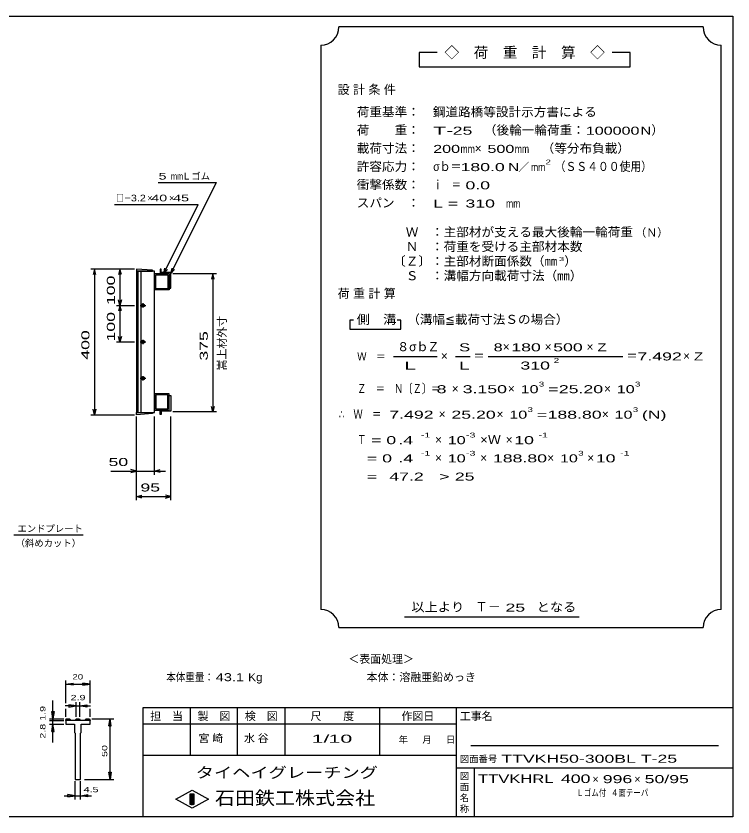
# Model space of a CAD drawing. Units: millimetres, scale not verified. Extents: x -1820 to 1736, y -1282 to 1048.
# Drawn here: x -232 to 1736, y -1152 to 1048 of the extents above; entities that cross this region are included whole.
import ezdxf
from ezdxf.enums import TextEntityAlignment as Align

# ---------------------------------------------------------------- set-up
doc = ezdxf.new("R2010")
doc.units = ezdxf.units.MM
doc.header["$LTSCALE"] = 10
for name, color, linetype, lineweight in [('0_2', 150, 'Continuous', 25), ('16', 3, 'Continuous', 25), ('22', 2, 'Continuous', 25), ('32', 4, 'Continuous', 25)]:
    doc.layers.add(name, color=color, linetype=linetype, lineweight=lineweight)
doc.styles.add('ベクトル', font='')
doc.styles.get('ベクトル').set_extended_font_data('ベクトル')

msp = doc.modelspace()

# ---------------------------------------------------------------- linework, layer by layer
at = {"layer": '0_2'}
for p, q in [((-1724, 1048.5), (1736, 1048.5)), ((1736, 1048.5), (1736, -1151.5)), ((1736, -851.5), (116, -851.5)), ((116, -851.5), (116, -1151.5)), ((246, -851.5), (246, -981.5)), ((376, -981.5), (376, -851.5)), ((506, -851.5), (506, -981.5)), ((766, -981.5), (766, -851.5)), ((976, -851.5), (976, -1151.5)), ((976, -896.5), (116, -896.5)), ((1696, -956.5), (1016, -956.5)), ((116, -981.5), (976, -981.5)), ((976, -1016.5), (1736, -1016.5)), ((1026, -1151.5), (1026, -1016.5)), ((206, -1102.5), (251, -1077.5)), ((251, -1077.5), (296, -1102.5)), ((246, -1087.5), (256, -1087.5)), ((246, -1117.5), (246, -1087.5)), ((246, -1087.5), (248, -1087.5)), ((248, -1087.5), (248, -1117.5)), ((250, -1117.5), (250, -1087.5)), ((250, -1087.5), (252, -1087.5)), ((252, -1087.5), (252, -1117.5)), ((254, -1117.5), (254, -1087.5)), ((254, -1087.5), (256, -1087.5)), ((256, -1087.5), (256, -1117.5)), ((256, -1087.5), (256, -1117.5)), ((251, -1127.5), (206, -1102.5)), ((256, -1117.5), (246, -1117.5)), ((248, -1117.5), (250, -1117.5)), ((296, -1102.5), (251, -1127.5)), ((252, -1117.5), (254, -1117.5)), ((1736, -1151.5), (-1724, -1151.5))]:
    msp.add_line(p, q, dxfattribs=at)
at = {"layer": '16'}
for p, q in [((142, 350.5), (98, 353.5)), ((98, 353.5), (98, 347.5)), ((166, 353), (163, 353)), ((163, 353), (163, 341)), ((166, 344), (166, 353)), ((98, 347.5), (142, 347.5)), ((98, 347.5), (98, -40.5)), ((148, 347.5), (98, 347.5)), ((99.5, 347.5), (99.5, -40.5)), ((102.5, -40.5), (102.5, 347.5)), ((110, 347.5), (110, -40.5)), ((142, 347.5), (142, 350.5)), ((148, -40.5), (148, 347.5)), ((148, 341), (188, 341)), ((148, 296), (148, 341)), ((151.2, 337.8), (184.8, 337.8)), ((151.2, 299.2), (151.2, 337.8)), ((163, 341), (188, 341)), ((193, 344), (166, 344)), ((184.8, 337.8), (184.8, 299.2)), ((188, 341), (188, 296)), ((188, 341), (188, 301)), ((193, 301), (193, 344)), ((188, 296), (148, 296)), ((184.8, 299.2), (151.2, 299.2)), ((188, 301), (193, 301)), ((108, 253.5), (124, 253.5)), ((118, 256.5), (114, 256.5)), ((114, 250.5), (118, 250.5)), ((116, 259.5), (116, 247.5)), ((118, 156.5), (114, 156.5)), ((116, 159.5), (116, 147.5)), ((108, 153.5), (124, 153.5)), ((114, 150.5), (118, 150.5)), ((108, 53.5), (124, 53.5)), ((118, 56.5), (114, 56.5)), ((114, 50.5), (118, 50.5)), ((116, 59.5), (116, 47.5)), ((188, 11), (148, 11)), ((148, 11), (148, -34)), ((184.8, 7.8), (151.2, 7.8)), ((151.2, 7.8), (151.2, -30.8)), ((184.8, -30.8), (184.8, 7.8)), ((188, -34), (188, 11)), ((188, 6), (193, 6)), ((188, -34), (188, 6)), ((193, 6), (193, -37)), ((98, -40.5), (142, -40.5)), ((98, -46.5), (98, -40.5)), ((98, -40.5), (148, -40.5)), ((142, -43.5), (98, -46.5)), ((142, -40.5), (142, -43.5)), ((148, -34), (188, -34)), ((151.2, -30.8), (184.8, -30.8)), ((163, -46), (163, -34)), ((163, -34), (188, -34)), ((193, -37), (166, -37)), ((166, -37), (166, -46)), ((166, -46), (163, -46))]:
    msp.add_line(p, q, dxfattribs=at)
for centre, radius, start, end in [((114, 253.5), 3, 90, 270), ((116, 253.5), 4, 46.6, 133.4), ((116, 253.5), 4, 226.6, 313.4), ((118, 253.5), 3, 270, 90), ((114, 153.5), 3, 90, 270), ((116, 153.5), 4, 46.6, 133.4), ((118, 153.5), 3, 270, 90), ((116, 153.5), 4, 226.6, 313.4), ((114, 53.5), 3, 90, 270), ((116, 53.5), 4, 46.6, 133.4), ((116, 53.5), 4, 226.6, 313.4), ((118, 53.5), 3, 270, 90)]:
    msp.add_arc(centre, radius, start, end, dxfattribs=at)
at = {"layer": '22', "color": 4}
for p, q in [((1654, 1018.5), (654, 1018.5)), ((604, 968.5), (604, -581.5)), ((1704, -581.5), (1704, 968.5)), ((924, 948.5), (874, 948.5)), ((874, 948.5), (874, 908.5)), ((1454, 948.5), (1404, 948.5)), ((1454, 908.5), (1454, 948.5)), ((874, 908.5), (1454, 908.5)), ((158, 591), (318, 591)), ((193, 341), (318, 591)), ((38, 531), (268, 531)), ((173, 341), (268, 531)), ((93, 353.5), (-27, 353.5)), ((-17, 353.5), (-21, 338.5)), ((-13, 338.5), (-17, 353.5)), ((-17, 353.5), (-17, -46.5)), ((93, 353.5), (43, 353.5)), ((53, 353.5), (49, 338.5)), ((57, 338.5), (53, 353.5)), ((53, 353.5), (53, 253.5)), ((173, 341), (176, 355.6)), ((173, 341), (183, 352)), ((193, 341), (196, 355.6)), ((193, 341), (203, 352)), ((198, 341), (318, 341)), ((308, 341), (304, 326)), ((312, 326), (308, 341)), ((308, 341), (308, -39)), ((53, 253.5), (49, 268.5)), ((57, 268.5), (53, 253.5)), ((43, 253.5), (93, 253.5)), ((53, 253.5), (49, 238.5)), ((57, 238.5), (53, 253.5)), ((53, 253.5), (53, 153.5)), ((694, 213.5), (684, 213.5)), ((684, 213.5), (684, 188.5)), ((824, 213.5), (814, 213.5)), ((824, 188.5), (824, 213.5)), ((684, 188.5), (824, 188.5)), ((53, 153.5), (49, 168.5)), ((57, 168.5), (53, 153.5)), ((43, 153.5), (93, 153.5)), ((804, 113.5), (924, 113.5)), ((974, 113.5), (1014, 113.5)), ((1064, 113.5), (1434, 113.5)), ((-17, -46.5), (-21, -31.5)), ((-13, -31.5), (-17, -46.5)), ((318, -39), (198, -39)), ((308, -39), (304, -24)), ((312, -24), (308, -39)), ((-27, -46.5), (93, -46.5)), ((98, -211.5), (98, -51.5)), ((98, -281.5), (98, -51.5)), ((148, -211.5), (148, -51.5)), ((193, -281.5), (193, -51.5)), ((98, -201.5), (83, -197.5)), ((148, -201.5), (163, -197.5)), ((28, -201.5), (98, -201.5)), ((83, -205.5), (98, -201.5)), ((98, -201.5), (148, -201.5)), ((163, -205.5), (148, -201.5)), ((148, -201.5), (178, -201.5)), ((98, -271.5), (113, -267.5)), ((113, -275.5), (98, -271.5)), ((98, -271.5), (193, -271.5)), ((193, -271.5), (178, -267.5)), ((178, -275.5), (193, -271.5)), ((-238.5, -376.9), (-48.5, -376.9)), ((834, -601.5), (1314, -601.5)), ((654, -631.5), (1654, -631.5))]:
    msp.add_line(p, q, dxfattribs=at)
for centre, start, end in [((604, 1018.5), 270, 0), ((1704, 1018.5), 180, 270), ((604, -631.5), 0, 90), ((1704, -631.5), 90, 180)]:
    msp.add_arc(centre, 50, start, end, dxfattribs=at)
at = {"layer": '32'}
for p, q in [((-96, -838.5), (-96, -776.5)), ((-96, -786.5), (-76, -783.5)), ((-76, -789.5), (-96, -786.5)), ((-96, -786.5), (-29.33, -786.5)), ((-76, -789.5), (-76, -783.5)), ((-29.33, -786.5), (-49.33, -783.5)), ((-49.33, -789.5), (-49.33, -783.5)), ((-49.33, -789.5), (-29.33, -786.5)), ((-29.33, -838.5), (-29.33, -776.5)), ((-131, -881.5), (-131, -831.5)), ((-67.5, -846.5), (-97.5, -846.5)), ((-96, -876.5), (-96, -854.5)), ((-67.5, -846.5), (-87.5, -843.5)), ((-87.5, -843.5), (-87.5, -849.5)), ((-87.5, -849.5), (-67.5, -846.5)), ((-67.5, -876.5), (-67.5, -836.5)), ((-67.5, -846.5), (-57.83, -846.5)), ((-57.83, -836.5), (-57.83, -876.5)), ((-57.83, -846.5), (-37.83, -843.5)), ((-37.83, -849.5), (-57.83, -846.5)), ((-57.83, -846.5), (-27.83, -846.5)), ((-37.83, -843.5), (-37.83, -849.5)), ((-29.33, -876.5), (-29.33, -854.5)), ((-131, -881.5), (-134, -861.5)), ((-134, -861.5), (-128, -861.5)), ((-128, -861.5), (-131, -881.5)), ((-141, -881.5), (-101, -881.5)), ((-141, -886.5), (-101, -886.5)), ((-141, -896.5), (-101, -896.5)), ((-134, -916.5), (-131, -896.5)), ((-131, -896.5), (-131, -881.5)), ((-128, -916.5), (-131, -896.5)), ((-131, -946.5), (-131, -896.5)), ((-96, -886.5), (-94.33, -881.5)), ((-96, -886.5), (-96, -896.5)), ((-29.33, -886.5), (-96, -886.5)), ((-96, -896.5), (-71.83, -896.5)), ((-94.33, -881.5), (-84.67, -881.5)), ((-84.67, -881.5), (-83, -886.5)), ((-71.83, -896.5), (-71.83, -919.83)), ((-69.17, -886.5), (-67.5, -881.5)), ((-67.5, -881.5), (-57.83, -881.5)), ((-57.83, -881.5), (-56.17, -886.5)), ((-53.5, -919.83), (-53.5, -896.5)), ((-53.5, -896.5), (-29.33, -896.5)), ((-42.33, -886.5), (-40.67, -881.5)), ((-40.67, -881.5), (-31, -881.5)), ((-31, -881.5), (-29.33, -886.5)), ((-29.33, -896.5), (-29.33, -886.5)), ((-24.33, -881.5), (35.67, -881.5)), ((22.67, -901.5), (25.67, -881.5)), ((22.67, -901.5), (28.67, -901.5)), ((28.67, -901.5), (25.67, -881.5)), ((25.67, -1048.17), (25.67, -881.5)), ((-134, -916.5), (-128, -916.5)), ((-71.83, -919.83), (-70.17, -921.5)), ((-70.17, -921.5), (-70.17, -1048.17)), ((-55.17, -921.5), (-53.5, -919.83)), ((-55.17, -1048.17), (-55.17, -921.5)), ((25.67, -1048.17), (22.67, -1028.17)), ((22.67, -1028.17), (28.67, -1028.17)), ((28.67, -1028.17), (25.67, -1048.17)), ((-70.17, -1048.17), (-55.17, -1048.17)), ((-70.17, -1103.17), (-70.17, -1053.17)), ((-55.17, -1103.17), (-55.17, -1053.17)), ((-44.33, -1048.17), (35.67, -1048.17)), ((-100.17, -1093.17), (-70.17, -1093.17)), ((-70.17, -1093.17), (-90.17, -1090.17)), ((-90.17, -1096.17), (-90.17, -1090.17)), ((-90.17, -1096.17), (-70.17, -1093.17)), ((-70.17, -1093.17), (-55.17, -1093.17)), ((-55.17, -1093.17), (-35.17, -1090.17)), ((-35.17, -1096.17), (-55.17, -1093.17)), ((-55.17, -1093.17), (-25.17, -1093.17)), ((-35.17, -1096.17), (-35.17, -1090.17))]:
    msp.add_line(p, q, dxfattribs=at)
msp.add_circle((-131, -886.5), 1, dxfattribs=at)

# ---------------------------------------------------------------- texts
at = {"layer": '0_2', "style": 'ベクトル'}
for s, height, p in [('担\u3000当', 21.99, (136, -874.5)), ('製\u3000図', 21.99, (266, -874.5)), ('検\u3000図', 21.99, (396, -874.5)), ('尺\u3000\u3000度', 21.99, (576, -874.5)), ('作図日', 21.99, (826, -874.5)), ('工事名', 21.99, (986, -874.5)), ('年', 18.33, (818, -939)), ('月', 18.33, (883, -939)), ('日', 18.33, (948, -939)), ('図面番号', 18.33, (986, -992)), ('図', 18.33, (986, -1039)), ('面', 18.33, (986, -1069)), ('名', 18.33, (986, -1099)), ('称', 18.33, (986, -1129))]:
    msp.add_text(s, height=height, dxfattribs=at).set_placement(p, align=Align.MIDDLE_LEFT)
at = {"layer": '0_2', "color": 222, "style": 'ベクトル'}
for s, height, width, p in [('タイヘイグレーチング', 29.33, 1.25, (261, -1029.5)), ('石田鉄工株式会社', 36.66, 1.1, (313.5, -1099.5))]:
    msp.add_text(s, height=height, dxfattribs=dict(at, width=width)).set_placement(p, align=Align.MIDDLE_LEFT)
at = {"layer": '22', "style": 'ベクトル'}
for s, height, p in [('◇\u3000荷\u3000重\u3000計\u3000算\u3000◇', 29.33, (944, 948.5)), ('）', 24.19, (1512, 735)), ('×', 24.19, (1027, 685)), ('／', 21.99, (1146.5, 633.5)), ('Ｌゴム', 18.33, (223, 608.5)), ('×', 18.33, (128, 548.5)), ('×', 18.33, (188, 548.5)), ('（Ｎ）', 21.99, (1468, 453.5)), ('）', 24.19, (1273, 375)), ('σｂ', 24.19, (847, 140)), ('８', 24.19, (814, 140)), ('Ｚ', 24.19, (897, 140)), ('×', 24.19, (1104, 140)), ('×', 24.19, (1219, 140)), ('×', 24.19, (1334, 140)), ('×', 24.19, (934, 115)), ('×', 24.19, (1599, 115)), ('×', 24.19, (964, 25)), ('×', 24.19, (1118, 25)), ('×', 24.19, (1382, 25)), ('×', 24.19, (928, -45)), ('×', 24.19, (1087, -45)), ('×', 24.19, (1376, -45)), ('×', 24.19, (918, -115)), ('×', 24.19, (1112, -115)), ('×', 24.19, (918, -165)), ('×', 24.19, (1042, -165)), ('×', 24.19, (1226, -165)), ('×', 24.19, (1336, -165)), ('エンドプレート', 18.33, (-228.5, -359.4)), ('（斜めカット）', 18.33, (-233.5, -399.4)), ('Ｔ－', 25.66, (1028, -574)), ('＜表面処理＞', 21.99, (680, -717.5)), ('本体：', 21.99, (730, -767.5)), ('溶融亜鉛めっき', 21.99, (820, -767.5)), ('×', 21.99, (1350.06, -1047.5)), ('×', 21.99, (1465.06, -1047.5))]:
    msp.add_text(s, height=height, dxfattribs=at).set_placement(p, align=Align.MIDDLE_LEFT)
for s, height, width, p in [('荷重基準：\u3000', 24.19, 1.05, (703, 785)), ('鋼道路橋等設計示方書による', 24.19, 1.05, (912, 785)), ('荷\u3000\u3000重：\u3000', 24.19, 1.05, (703, 735)), ('（後輪一輪荷重：', 24.19, 1.05, (1052, 735)), ('T-', 21.99, 2, (913, 733.5)), (' 25 ', 21.99, 1.65, (953, 733.5)), ('100000', 21.99, 1.5, (1332, 733.5)), ('N', 21.99, 1.4, (1482, 733.5)), ('載荷寸法：\u3000', 24.19, 1.05, (703, 685)), ('200', 21.99, 1.5, (913, 683.5)), ('mm', 21.99, 0.8, (988, 683.5)), ('500', 21.99, 1.5, (1062, 683.5)), ('mm', 21.99, 0.8, (1137, 683.5)), ('\u3000（等分布負載）', 24.19, 1.05, (1176, 685)), ('許容応力：\u3000', 24.19, 1.05, (703, 635)), ('σｂ＝', 24.19, 0.9, (913, 635)), ('180.0', 21.99, 1.65, (988, 633.5)), ('N', 21.99, 1.4, (1119, 633.5)), ('mm', 21.99, 0.8, (1181.5, 633.5)), ('2', 13.2, 1.5, (1221.5, 647.5)), ('（ＳＳ４００使用）', 24.19, 0.9, (1246.5, 635)), (' 5 ', 18.33, 1.6, (148, 608.5)), ('mm', 18.33, 0.75, (193, 608.5)), ('衝撃係数：\u3000', 24.19, 1.05, (703, 585)), ('ｉ\u3000＝', 24.19, 0.75, (913, 585)), (' 0.0', 21.99, 1.65, (988, 583.5)), ('□－', 18.33, 0.8, (43, 548.5)), ('3.2', 18.33, 1.2, (83, 548.5)), (' 40 ', 18.33, 1.6, (128, 548.5)), (' 45 ', 18.33, 1.6, (188, 548.5)), ('スパン\u3000：\u3000', 24.19, 1.05, (703, 535)), ('L =', 21.99, 1.65, (913, 533.5)), (' 310 ', 21.99, 1.65, (988, 533.5)), ('mm', 21.99, 0.8, (1113, 533.5)), ('\u3000Ｗ\u3000：主部材が支える最大後輪一輪荷重', 24.19, 1.05, (803, 455)), ('\u3000Ｎ\u3000：荷重を受ける主部材本数', 24.19, 1.05, (803, 415)), ('〔Ｚ〕：主部材断面係数（㎜', 24.19, 1.05, (803, 375)), ('3', 11, 1.8, (1258, 381)), ('\u3000Ｓ\u3000：溝幅方向載荷寸法（㎜）', 24.19, 1.05, (803, 335)), ('側\u3000溝', 24.19, 1.1, (703, 215)), ('\u3000（溝幅≦載荷寸法Ｓの場合）', 24.19, 1.05, (807, 215)), ('S', 21.99, 1.55, (984, 138.5)), ('8', 21.99, 1.5, (1079, 138.5)), (' 180 ', 21.99, 1.65, (1114, 138.5)), (' 500 ', 21.99, 1.65, (1229, 138.5)), ('Z', 21.99, 1.4, (1364, 138.5)), ('Ｗ\u3000＝', 21.99, 0.85, (704, 113.5)), ('＝', 24.19, 0.9, (1024, 115)), ('＝', 24.19, 0.9, (1444, 115)), ('7.492', 21.99, 1.65, (1474, 113.5)), ('Z', 21.99, 1.4, (1629, 113.5)), ('L', 21.99, 1.8, (984, 88.5)), (' 310 ', 21.99, 1.65, (1139, 88.5)), ('2', 13.2, 1.5, (1244, 102.5)), ('3', 13.2, 1.5, (1203, 37.5)), ('3', 13.2, 1.5, (1467, 37.5)), ('Ｚ\u3000＝\u3000Ｎ〔Ｚ〕＝', 24.19, 0.75, (704, 25)), (' 8 ', 21.99, 1.65, (909, 23.5)), ('3.150', 21.99, 1.65, (994, 23.5)), ('10', 21.99, 1.5, (1153, 23.5)), ('=', 21.99, 1.7, (1228, 23.5)), ('25.20', 21.99, 1.65, (1258, 23.5)), ('10', 21.99, 1.5, (1417, 23.5)), ('∴\u3000Ｗ\u3000＝', 24.19, 0.75, (654, -45)), (' 7.492', 21.99, 1.65, (779, -46.5)), ('25.20', 21.99, 1.65, (963, -46.5)), ('10', 21.99, 1.5, (1122, -46.5)), ('3', 13.2, 1.5, (1172, -32.5)), ('=', 21.99, 1.7, (1197, -46.5)), ('188.80', 21.99, 1.65, (1227, -46.5)), ('10', 21.99, 1.5, (1411, -46.5)), ('3', 13.2, 1.5, (1461, -32.5)), ('(N)', 21.99, 1.65, (1486, -46.5)), ('Ｔ', 24.19, 0.75, (704, -115)), (' = 0', 21.99, 1.65, (729, -116.5)), (' .4 ', 21.99, 1.65, (804, -116.5)), ('-1', 13.2, 1.65, (879, -102.5)), ('10', 21.99, 1.5, (953, -116.5)), ('-3', 13.2, 1.65, (1003, -102.5)), ('×Ｗ', 24.19, 1.1, (1042, -115)), (' 10 ', 21.99, 1.65, (1122, -116.5)), ('-1', 13.2, 1.65, (1202, -102.5)), ('-1', 13.2, 1.65, (879, -152.5)), ('-3', 13.2, 1.65, (1003, -152.5)), ('3', 13.2, 1.5, (1311, -152.5)), ('-1', 13.2, 1.65, (1426, -152.5)), (' 50 ', 21.99, 1.65, (8, -176.5)), ('  = 0', 21.99, 1.65, (704, -166.5)), (' .4 ', 21.99, 1.65, (804, -166.5)), ('10', 21.99, 1.5, (953, -166.5)), ('188.80', 21.99, 1.65, (1077, -166.5)), ('10', 21.99, 1.5, (1261, -166.5)), (' 10 ', 21.99, 1.65, (1346, -166.5)), ('  =', 21.99, 1.65, (704, -216.5)), (' 47.2', 21.99, 1.65, (779, -216.5)), ('>', 21.99, 1.7, (929, -216.5)), (' 25 ', 21.99, 1.65, (959, -216.5)), (' 95 ', 21.99, 1.65, (95.5, -246.5)), ('以上より\u3000', 24.19, 1.1, (853, -575)), (' 25 ', 21.99, 1.65, (1098, -576.5)), ('となる', 24.19, 1.1, (1197, -575)), ('本体重量：', 21.99, 0.85, (180, -767.5)), (' 43.1', 21.99, 1.35, (305, -767.5)), ('Kg', 21.99, 1.1, (405, -767.5)), ('1/', 21.99, 2, (579, -936.5)), (' 10 ', 21.99, 2, (609, -936.5)), ('TTVKH50-300BL T-25       ', 21.99, 1.65, (1100, -991.5)), ('TTVKHRL', 23.46, 1.45, (1036, -1046.5)), (' 400 ', 23.46, 1.55, (1250.06, -1046.5)), (' 996 ', 21.99, 1.65, (1365.06, -1047.5)), (' 50/95', 21.99, 1.65, (1480.06, -1047.5)), ('Ｌゴム付', 18.33, 0.8, (1306, -1085)), ('４面テーパ', 18.33, 0.8, (1401, -1085))]:
    msp.add_text(s, height=height, dxfattribs=dict(at, width=width)).set_placement(p, align=Align.MIDDLE_LEFT)
at = {"layer": '22', "style": 'ベクトル', "width": 1.65}
for s, p in [(' 100 ', (28, 241)), (' 100 ', (28, 141)), (' 400 ', (-42, 91)), (' 375 ', (283, 88.5))]:
    msp.add_text(s, height=21.99, rotation=90, dxfattribs=at).set_placement(p, align=Align.MIDDLE_LEFT)
at = {"layer": '22', "style": 'ベクトル'}
msp.add_text('嵩上材外寸', height=21.99, rotation=90, dxfattribs=at).set_placement((333, 75), align=Align.MIDDLE_LEFT)
at = {"layer": '22', "attachment_point": 4, "style": 'ベクトル'}
for s, insert, char_height in [('\\T1.28;設計条件', (650.5, 845), 24.19), ('\\T1.28;荷重計算', (650.5, 285), 24.19), ('\\T1.5;\\W2;\\~L\\~', (809, 88.5), 21.99), ('\\T1.25;宮崎\u3000', (268.5, -936.5), 21.99), ('\\T1.25;水谷\u3000', (393.5, -936.5), 21.99)]:
    msp.add_mtext(s, dxfattribs=dict(at, insert=insert, char_height=char_height))
at = {"layer": '32', "color": 2, "style": 'ベクトル'}
for s, width, p in [('20', 1.35, (-77.67, -766.5)), ('2.9', 1.5, (-82.67, -823.5)), (' 4.5 ', 1.5, (-55.17, -1076.17))]:
    msp.add_text(s, height=14.66, dxfattribs=dict(at, width=width)).set_placement(p, align=Align.MIDDLE_LEFT)
at = {"layer": '32', "color": 2, "style": 'ベクトル', "width": 1.5}
for s, p in [('2.8 1.9', (-159, -936.5)), (' 50 ', (10.67, -994.83))]:
    msp.add_text(s, height=14.66, rotation=90, dxfattribs=at).set_placement(p, align=Align.MIDDLE_LEFT)

doc.saveas('drawing.dxf')
